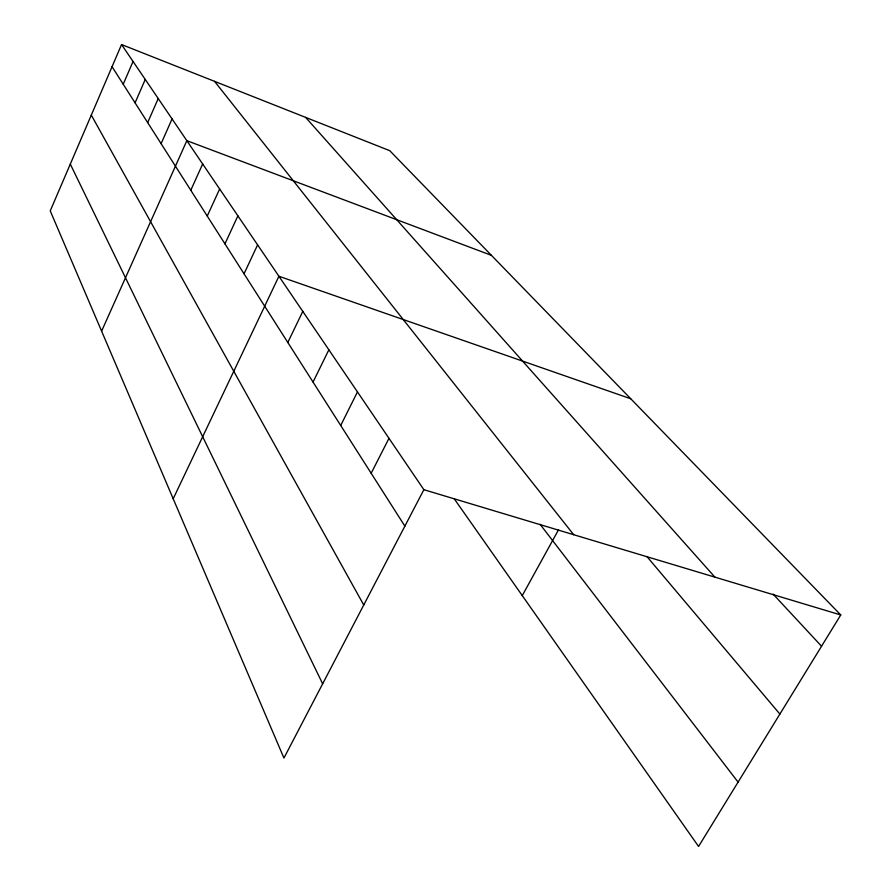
<?xml version="1.0" encoding="UTF-8"?>
<svg xmlns="http://www.w3.org/2000/svg" width="891" height="891" viewBox="0 0 891 891"><rect width="100%" height="100%" fill="white"/><g stroke="black" fill="none" stroke-linecap="round" stroke-linejoin="round"><path stroke-width="1.34" d="M121.555 44.55L50.241 210.877L283.939 758.052L423.871 489.694L121.555 44.55L389.746 150.679L840.759 614.957L698.566 846.45L454.388 499.038M123.225 84.222L133.049 61.468M135.076 102.821L145.255 79.444M147.672 122.59L158.23 98.556M161.104 143.663L172.074 118.926M101.607 331.14L186.843 140.678L491.431 255.361M190.785 190.24L202.669 163.977M207.247 216.067L219.643 188.97M224.955 243.844L237.897 215.856M244.045 273.804L257.599 244.869M173.199 498.76L278.916 276.255L630.717 398.745M287.804 342.467L302.795 311.405M313.042 382.061L328.868 349.807M340.707 425.475L357.469 391.917M371.168 473.266L388.988 438.316M522.26 595.611L558.579 529.7M423.871 489.694L840.759 614.957M773.132 594.108L821.547 646.231M305.624 117.389L714.905 577.134M646.911 556.541L779.881 714.07M214.553 81.348L573.693 534.711M540.102 524.298L738.082 782.12M112.054 66.714L404.87 526.147M91.305 115.095L363.751 604.989M70.3 164.111L322.653 683.809"/></g></svg>
